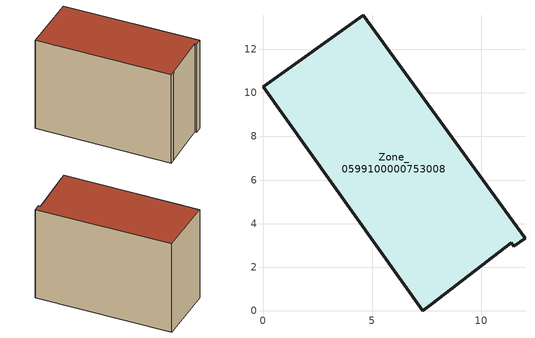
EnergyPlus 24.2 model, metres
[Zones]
Zone_0599100000753008
 floor ground (C_G): 11.38,3.13 7.78,0.34 7.33,0 0,10.27 4.6,13.56 12.02,3.34 11.49,2.96 z0
 wall outside (C_F): 11.49,2.96 12.02,3.34 4.6,13.56 0,10.27 7.33,0 7.78,0.34 11.38,3.13 11.49,2.96 z0:8.94
 roof outside (C_R): 7.33,0 7.78,0.34 11.38,3.13 11.49,2.96 12.02,3.34 4.6,13.56 0,10.27 z8.94
[BUILDING]
Pand.0599100000753008: North Axis=0; Terrain=City; Loads Convergence Tolerance Value=0.04; Temperature Convergence Tolerance Value=0.4; Solar Distribution=FullExterior; Maximum Number of Warmup Days=25; Minimum Number of Warmup Days=1
[Site:Location]
Rotterdam.The.Hague.AP_ZH_NLD Design_Conditions: Latitude=51.96; Longitude=4.45; Time Zone=1; Elevation=-4.5
[SITE:GROUNDTEMPERATURE:BUILDINGSURFACE]
18, 18, 18, 18, 18, 18, 18, 18, 18, 18, 18, 18
[MATERIAL] Thermal Absorptance=0.9; Solar Absorptance=0.7; Visible Absorptance=0.7
Name | Roughness | Thickness | Conductivity | Density | Specific Heat
G.TI.2006-2014 | MediumSmooth | 0.15 | 0.06 | 540 | 1210
F.TI.2006-2014 | Rough | 0.3 | 0.12 | 1920 | 840
R.TI.2006-2014 | MediumRough | 0.2 | 0.08 | 1500 | 1000
[CONSTRUCTION]
C_G: G.TI.2006-2014
C_F: F.TI.2006-2014
C_R: R.TI.2006-2014
[ZONE]
Zone_0599100000753008: Type=1; Multiplier=1; Ceiling Height=Autocalculate; Volume=Autocalculate; Floor Area=autocalculate; Part of Total Floor Area=Yes
[ZONEINFILTRATION:DESIGNFLOWRATE]
Infil_Zone_0599100000753008: Zone or ZoneList or Space or SpaceList=Zone_0599100000753008; Schedule=AlwaysOn; Design Flow Rate Calculation Method=Flow/Area; Flow Rate per Floor Area=0.0015; Constant Term Coefficient=1; Temperature Term Coefficient=0; Velocity Term Coefficient=0; Velocity Squared Term Coefficient=0
[HVACTEMPLATE:ZONE:IDEALLOADSAIRSYSTEM]
Zone_0599100000753008: Maximum Heating Supply Air Temperature=50; Minimum Cooling Supply Air Temperature=13; Maximum Heating Supply Air Humidity Ratio=0.0156; Minimum Cooling Supply Air Humidity Ratio=0.0077; Heating Limit=NoLimit; Cooling Limit=NoLimit; Dehumidification Control Type=ConstantSensibleHeatRatio; Cooling Sensible Heat Ratio=0.7; Dehumidification Setpoint=60; Humidification Control Type=None; Humidification Setpoint=30; Outdoor Air Method=None; Outdoor Air Flow Rate per Person=0.00944; Outdoor Air Flow Rate per Zone Floor Area=0; Outdoor Air Flow Rate per Zone=0; Demand Controlled Ventilation Type=None; Outdoor Air Economizer Type=NoEconomizer; Heat Recovery Type=None; Sensible Heat Recovery Effectiveness=0.7; Latent Heat Recovery Effectiveness=0.65
[ZONECONTROL:THERMOSTAT]
ThermostatControl_Zone_0599100000753008: Zone or ZoneList=Zone_0599100000753008; Control Type Schedule=DualSetpointControlType; Control 1=Thermostat_Zone_0599100000753008; Temperature Difference Between Cutout And Setpoint=0
[THERMOSTATSETPOINT:DUALSETPOINT]
Thermostat_Zone_0599100000753008: Heating Setpoint Temperature Schedule=HeatingSetpoint_Zone_0599100000753008; Cooling Setpoint Temperature Schedule=CoolingSetpoint_Zone_0599100000753008
[SCHEDULE:COMPACT]
HeatingSetpoint_Zone_0599100000753008: Through: 12/31, For: AllDays, Until: 24:00, 21
CoolingSetpoint_Zone_0599100000753008: Through: 12/31, For: AllDays, Until: 24:00, 24
DualSetpointControlType: Through: 12/31, For: AllDays, Until: 24:00, 4
AlwaysOn: Through: 12/31, For: AllDays, Until: 24:00, 1
